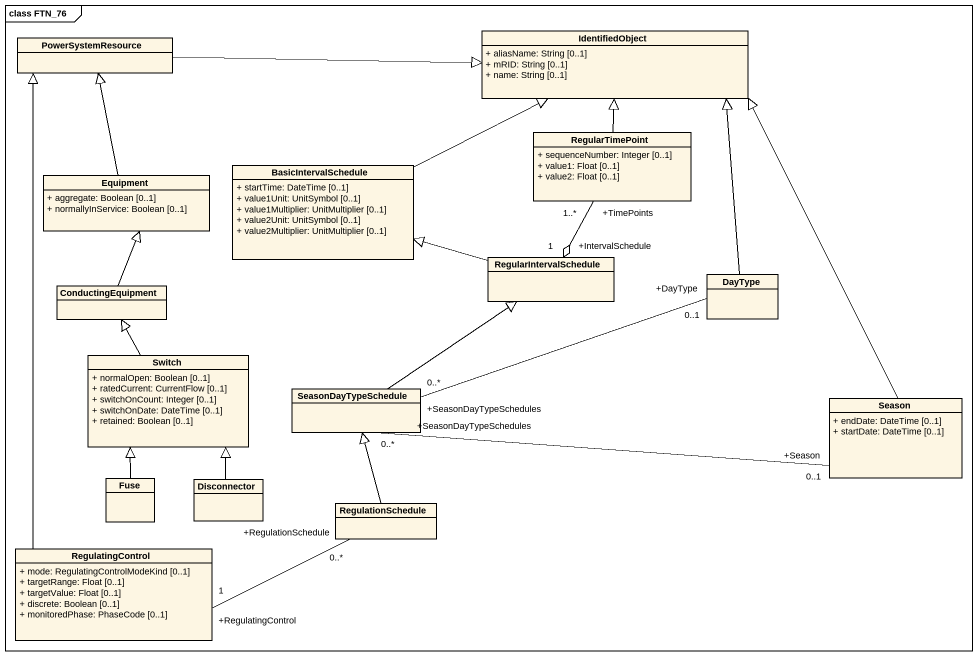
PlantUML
@startuml
mainframe class FTN_76
hide circle
hide empty members
skinparam classAttributeIconSize 0
class PowerSystemResource
class IdentifiedObject {
  + aliasName: String [0..1]
  + mRID: String [0..1]
  + name: String [0..1]
}
class RegularTimePoint {
  + sequenceNumber: Integer [0..1]
  + value1: Float [0..1]
  + value2: Float [0..1]
}
class Equipment {
  + aggregate: Boolean [0..1]
  + normallyInService: Boolean [0..1]
}
class BasicIntervalSchedule {
  + startTime: DateTime [0..1]
  + value1Unit: UnitSymbol [0..1]
  + value1Multiplier: UnitMultiplier [0..1]
  + value2Unit: UnitSymbol [0..1]
  + value2Multiplier: UnitMultiplier [0..1]
}
class RegularIntervalSchedule
class DayType
class ConductingEquipment
class Switch {
  + normalOpen: Boolean [0..1]
  + ratedCurrent: CurrentFlow [0..1]
  + switchOnCount: Integer [0..1]
  + switchOnDate: DateTime [0..1]
  + retained: Boolean [0..1]
}
class SeasonDayTypeSchedule
class Season {
  + endDate: DateTime [0..1]
  + startDate: DateTime [0..1]
}
class Fuse
class Disconnector
class RegulationSchedule
class RegulatingControl {
  + mode: RegulatingControlModeKind [0..1]
  + targetRange: Float [0..1]
  + targetValue: Float [0..1]
  + discrete: Boolean [0..1]
  + monitoredPhase: PhaseCode [0..1]
}
PowerSystemResource -right-|> IdentifiedObject
RegularTimePoint -up-|> IdentifiedObject
Equipment -up-|> PowerSystemResource
BasicIntervalSchedule -right-|> IdentifiedObject
RegularIntervalSchedule "+IntervalSchedule\n1" o-up- "+TimePoints\n1..*" RegularTimePoint
RegularIntervalSchedule -left-|> BasicIntervalSchedule
DayType -up-|> IdentifiedObject
DayType "+DayType\n0..1" -left- "+SeasonDayTypeSchedules\n0..*" SeasonDayTypeSchedule
ConductingEquipment -up-|> Equipment
Switch -up-|> ConductingEquipment
SeasonDayTypeSchedule -up-|> RegularIntervalSchedule
Season -up-|> IdentifiedObject
Season "+Season\n0..1" -left- "+SeasonDayTypeSchedules\n0..*" SeasonDayTypeSchedule
Fuse -up-|> Switch
Disconnector -up-|> Switch
RegulationSchedule -up-|> SeasonDayTypeSchedule
RegulationSchedule "+RegulationSchedule\n0..*" -left- "+RegulatingControl\n1" RegulatingControl
RegulatingControl -up-|> PowerSystemResource
@enduml
